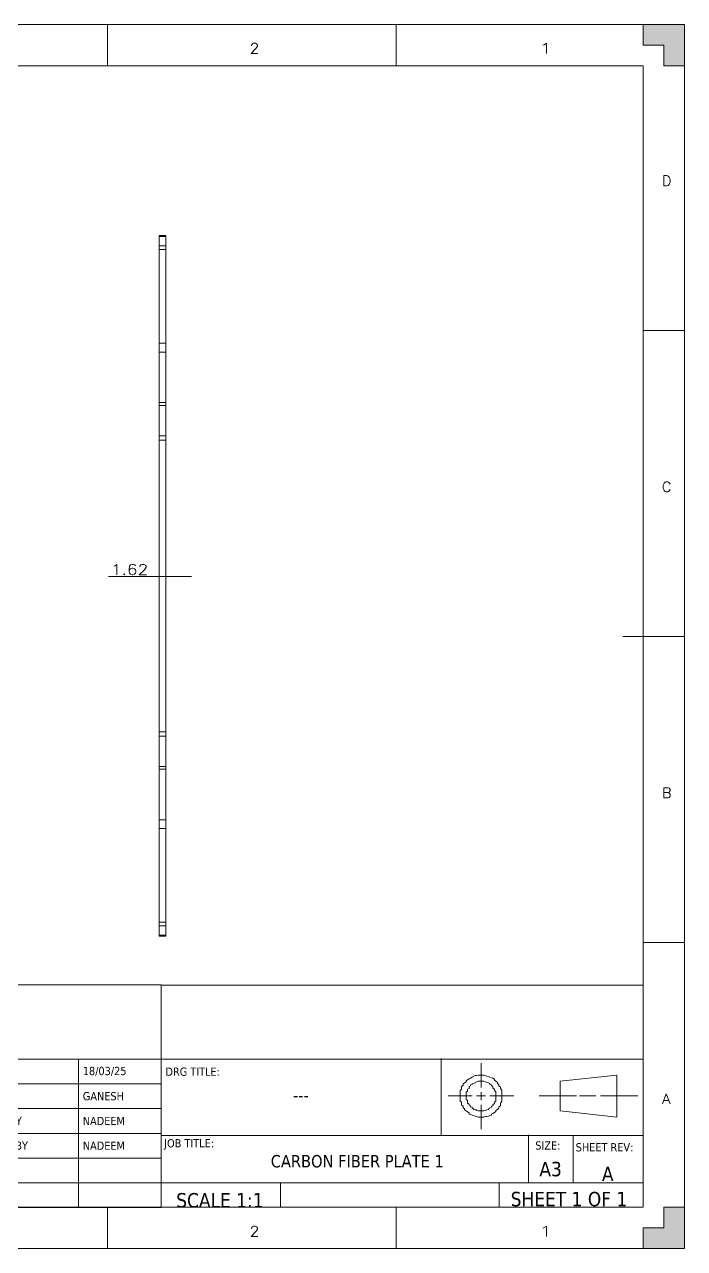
# Model space of a CAD drawing. Header units: millimetres. Extents: x 0 to 420, y 0 to 297.
# Drawn here: x 259.9 to 420, y 0 to 297 of the extents above; entities that cross this region are included whole.
import ezdxf

# ---------------------------------------------------------------- set-up
doc = ezdxf.new("R2010")
doc.units = ezdxf.units.MM
doc.layers.add('1', color=7, linetype='CONTINUOUS')
doc.styles.add('blockfont', font='simplex.shx')
doc.styles.add('Tahoma', font='Tahoma')
doc.dimstyles.get("Standard").update_dxf_attribs({"dimtxt": 0.18, "dimasz": 0.18, "dimexe": 0.18, "dimexo": 0.0625, "dimgap": 0.09, "dimtad": 0, "dimtih": 1, "dimtoh": 1, "dimdec": 4, "dimzin": 0, "dimdsep": 46, "dimtxsty": 'Standard', "dimcen": 0.09, "dimadec": 0, "dimazin": 0, "dimtfac": 1, "dimtdec": 4, "dimtofl": 0, "dimtmove": 0, "dimatfit": 3, "dimfxl": 1, "dimtolj": 1, "dimtzin": 0, "dimarcsym": 0})

# ---------------------------------------------------------------- blocks, each defined once
blk = doc.blocks.new('3RDANG1')
at = {"layer": '1', "color": 18, "linetype": 'CONTINUOUS', "lineweight": 13}
for p, q in [((0.173228, 0.629921), (0.173228, 1)), ((0.125984, 0.787402), (0.11811, 0.771654)), ((0.133858, 0.795276), (0.125984, 0.787402)), ((0.141732, 0.811024), (0.133858, 0.80315)), ((0.133858, 0.80315), (0.133858, 0.795276)), ((0.149606, 0.811024), (0.141732, 0.811024)), ((0.15748, 0.818898), (0.149606, 0.811024)), ((0.165354, 0.818898), (0.15748, 0.818898)), ((0.173228, 0.818898), (0.165354, 0.818898)), ((0.181102, 0.818898), (0.173228, 0.818898)), ((0.188976, 0.818898), (0.181102, 0.818898)), ((0.19685, 0.811024), (0.188976, 0.818898)), ((0.204724, 0.80315), (0.19685, 0.811024)), ((0.212598, 0.795276), (0.204724, 0.80315)), ((0.220472, 0.787402), (0.212598, 0.795276)), ((0.228346, 0.779528), (0.220472, 0.787402)), ((0.23622, 0.771654), (0.228346, 0.779528)), ((0.889764, 0.818898), (0.590551, 0.724409)), ((0.889764, 0.181102), (0.889764, 0.818898)), ((0.094488, 0.716535), (0.086614, 0.700787)), ((0.102362, 0.748031), (0.094488, 0.732283)), ((0.094488, 0.732283), (0.094488, 0.716535)), ((0.110236, 0.76378), (0.102362, 0.748031)), ((0.11811, 0.771654), (0.110236, 0.76378)), ((0.149606, 0.716535), (0.141732, 0.708661)), ((0.15748, 0.724409), (0.149606, 0.716535)), ((0.149606, 0.716535), (0.149606, 0.716535)), ((0.165354, 0.724409), (0.15748, 0.724409)), ((0.173228, 0.724409), (0.165354, 0.724409)), ((0.181102, 0.724409), (0.173228, 0.724409)), ((0.173228, 0.724409), (0.173228, 0.724409)), ((0.188976, 0.724409), (0.181102, 0.724409)), ((0.19685, 0.716535), (0.188976, 0.724409)), ((0.188976, 0.724409), (0.188976, 0.724409)), ((0.204724, 0.708661), (0.19685, 0.716535)), ((0.244094, 0.755906), (0.23622, 0.771654)), ((0.244094, 0.740157), (0.244094, 0.755906)), ((0.251969, 0.724409), (0.244094, 0.740157)), ((0.259843, 0.708661), (0.251969, 0.724409)), ((0.590551, 0.724409), (0.590551, 0.275591)), ((0.07874, 0.661417), (0.070866, 0.645669)), ((0.070866, 0.645669), (0.070866, 0.622047)), ((0.086614, 0.700787), (0.07874, 0.685039)), ((0.07874, 0.685039), (0.07874, 0.661417)), ((0.11811, 0.653543), (0.110236, 0.645669)), ((0.110236, 0.645669), (0.110236, 0.629921)), ((0.125984, 0.677165), (0.11811, 0.669291)), ((0.11811, 0.669291), (0.11811, 0.653543)), ((0.133858, 0.692913), (0.125984, 0.685039)), ((0.125984, 0.685039), (0.125984, 0.677165)), ((0.141732, 0.700787), (0.133858, 0.692913)), ((0.141732, 0.708661), (0.141732, 0.700787)), ((0.212598, 0.700787), (0.204724, 0.708661)), ((0.204724, 0.708661), (0.204724, 0.708661)), ((0.220472, 0.692913), (0.212598, 0.700787)), ((0.220472, 0.677165), (0.220472, 0.692913)), ((0.228346, 0.669291), (0.220472, 0.677165)), ((0.228346, 0.661417), (0.228346, 0.669291)), ((0.23622, 0.645669), (0.228346, 0.661417)), ((0.23622, 0.637795), (0.23622, 0.645669)), ((0.259843, 0.692913), (0.259843, 0.708661)), ((0.267717, 0.677165), (0.259843, 0.692913)), ((0.267717, 0.653543), (0.267717, 0.677165)), ((0.275591, 0.637795), (0.267717, 0.653543)), ((0.070866, 0.606299), (0.062992, 0.582677)), ((0.062992, 0.582677), (0.062992, 0.559055)), ((0.070866, 0.622047), (0.070866, 0.606299)), ((0.110236, 0.614173), (0.102362, 0.606299)), ((0.102362, 0.606299), (0.102362, 0.590551)), ((0.102362, 0.590551), (0.102362, 0.574803)), ((0.110236, 0.629921), (0.110236, 0.614173)), ((0.23622, 0.622047), (0.23622, 0.637795)), ((0.244094, 0.606299), (0.23622, 0.622047)), ((0.244094, 0.598425), (0.244094, 0.606299)), ((0.244094, 0.582677), (0.244094, 0.598425)), ((0.251969, 0.566929), (0.244094, 0.582677)), ((0.275591, 0.614173), (0.275591, 0.637795)), ((0.283465, 0.590551), (0.275591, 0.614173)), ((0.283465, 0.574803), (0.283465, 0.590551)), ((0.062992, 0.559055), (0.062992, 0.535433)), ((0.062992, 0.535433), (0.062992, 0.519685)), ((0.062992, 0.519685), (0.062992, 0.496063)), ((0.102362, 0.574803), (0.094488, 0.559055)), ((0.094488, 0.559055), (0.094488, 0.543307)), ((0.094488, 0.543307), (0.094488, 0.527559)), ((0.094488, 0.527559), (0.094488, 0.511811)), ((0.173228, 0.440945), (0.173228, 0.559055)), ((0.251969, 0.551181), (0.251969, 0.566929)), ((0.251969, 0.535433), (0.251969, 0.551181)), ((0.251969, 0.519685), (0.251969, 0.535433)), ((0.251969, 0.503937), (0.251969, 0.519685)), ((0.283465, 0.551181), (0.283465, 0.574803)), ((0.283465, 0.527559), (0.283465, 0.551181)), ((0.283465, 0.503937), (0.283465, 0.527559)), ((0.125984, 0.503937), (0, 0.503937)), ((0.062992, 0.496063), (0.062992, 0.472441)), ((0.062992, 0.472441), (0.062992, 0.448819)), ((0.094488, 0.511811), (0.094488, 0.496063)), ((0.094488, 0.496063), (0.094488, 0.480315)), ((0.094488, 0.480315), (0.094488, 0.464567)), ((0.094488, 0.464567), (0.094488, 0.448819)), ((0.19685, 0.503937), (0.149606, 0.503937)), ((0.346457, 0.503937), (0.220472, 0.503937)), ((0.251969, 0.488189), (0.251969, 0.503937)), ((0.251969, 0.472441), (0.251969, 0.488189)), ((0.251969, 0.456693), (0.251969, 0.472441)), ((0.251969, 0.440945), (0.251969, 0.456693)), ((0.283465, 0.480315), (0.283465, 0.503937)), ((0.283465, 0.464567), (0.283465, 0.480315)), ((0.283465, 0.440945), (0.283465, 0.464567)), ((0.480315, 0.503937), (0.677165, 0.503937)), ((0.692913, 0.503937), (0.779528, 0.503937)), ((1, 0.503937), (0.80315, 0.503937)), ((0.062992, 0.448819), (0.062992, 0.425197)), ((0.062992, 0.425197), (0.070866, 0.409449)), ((0.070866, 0.409449), (0.070866, 0.385827)), ((0.094488, 0.448819), (0.102362, 0.433071)), ((0.102362, 0.433071), (0.102362, 0.417323)), ((0.102362, 0.417323), (0.102362, 0.401575)), ((0.102362, 0.401575), (0.102362, 0.393701)), ((0.102362, 0.393701), (0.110236, 0.377953)), ((0.244094, 0.409449), (0.251969, 0.425197)), ((0.244094, 0.393701), (0.244094, 0.409449)), ((0.244094, 0.385827), (0.244094, 0.393701)), ((0.251969, 0.425197), (0.251969, 0.440945)), ((0.275591, 0.393701), (0.283465, 0.417323)), ((0.275591, 0.377953), (0.275591, 0.393701)), ((0.283465, 0.417323), (0.283465, 0.440945)), ((0.070866, 0.385827), (0.070866, 0.362205)), ((0.070866, 0.362205), (0.07874, 0.346457)), ((0.07874, 0.346457), (0.07874, 0.322835)), ((0.07874, 0.322835), (0.086614, 0.307087)), ((0.110236, 0.377953), (0.110236, 0.362205)), ((0.110236, 0.362205), (0.11811, 0.354331)), ((0.11811, 0.354331), (0.11811, 0.338583)), ((0.11811, 0.338583), (0.125984, 0.330709)), ((0.125984, 0.330709), (0.125984, 0.322835)), ((0.125984, 0.322835), (0.133858, 0.307087)), ((0.173228, 0), (0.173228, 0.370079)), ((0.220472, 0.322835), (0.228346, 0.330709)), ((0.220472, 0.314961), (0.220472, 0.322835)), ((0.228346, 0.346457), (0.23622, 0.354331)), ((0.228346, 0.330709), (0.228346, 0.346457)), ((0.23622, 0.370079), (0.244094, 0.385827)), ((0.23622, 0.354331), (0.23622, 0.370079)), ((0.267717, 0.338583), (0.275591, 0.354331)), ((0.267717, 0.314961), (0.267717, 0.338583)), ((0.275591, 0.354331), (0.275591, 0.377953)), ((0.086614, 0.307087), (0.086614, 0.291339)), ((0.086614, 0.291339), (0.094488, 0.275591)), ((0.094488, 0.275591), (0.102362, 0.259843)), ((0.102362, 0.259843), (0.110236, 0.244094)), ((0.133858, 0.307087), (0.133858, 0.299213)), ((0.133858, 0.299213), (0.141732, 0.291339)), ((0.141732, 0.291339), (0.149606, 0.291339)), ((0.149606, 0.291339), (0.149606, 0.283465)), ((0.149606, 0.283465), (0.15748, 0.275591)), ((0.15748, 0.275591), (0.165354, 0.275591)), ((0.165354, 0.275591), (0.165354, 0.275591)), ((0.165354, 0.275591), (0.173228, 0.275591)), ((0.173228, 0.275591), (0.181102, 0.275591)), ((0.181102, 0.275591), (0.181102, 0.275591)), ((0.181102, 0.275591), (0.188976, 0.275591)), ((0.188976, 0.275591), (0.19685, 0.283465)), ((0.19685, 0.283465), (0.204724, 0.291339)), ((0.19685, 0.283465), (0.19685, 0.283465)), ((0.204724, 0.291339), (0.212598, 0.299213)), ((0.212598, 0.307087), (0.220472, 0.314961)), ((0.212598, 0.299213), (0.212598, 0.307087)), ((0.244094, 0.251969), (0.251969, 0.267717)), ((0.251969, 0.283465), (0.259843, 0.299213)), ((0.251969, 0.267717), (0.251969, 0.283465)), ((0.259843, 0.299213), (0.267717, 0.314961)), ((0.590551, 0.275591), (0.889764, 0.181102)), ((0.110236, 0.244094), (0.110236, 0.228346)), ((0.110236, 0.228346), (0.11811, 0.220472)), ((0.11811, 0.220472), (0.125984, 0.212598)), ((0.125984, 0.212598), (0.133858, 0.204724)), ((0.133858, 0.204724), (0.141732, 0.19685)), ((0.141732, 0.19685), (0.149606, 0.188976)), ((0.204724, 0.188976), (0.212598, 0.19685)), ((0.212598, 0.19685), (0.220472, 0.204724)), ((0.220472, 0.204724), (0.228346, 0.212598)), ((0.228346, 0.228346), (0.23622, 0.23622)), ((0.228346, 0.212598), (0.228346, 0.228346)), ((0.23622, 0.23622), (0.244094, 0.251969)), ((0.149606, 0.188976), (0.15748, 0.181102)), ((0.15748, 0.181102), (0.165354, 0.181102)), ((0.165354, 0.181102), (0.173228, 0.181102)), ((0.173228, 0.181102), (0.181102, 0.181102)), ((0.181102, 0.181102), (0.188976, 0.181102)), ((0.188976, 0.181102), (0.19685, 0.188976)), ((0.19685, 0.188976), (0.204724, 0.188976))]:
    blk.add_line(p, q, dxfattribs=at)
blk = doc.blocks.new('DimnDraft3D42')
at = {"layer": '1', "color": 18, "linetype": 'CONTINUOUS', "lineweight": 13}
blk.add_line((300.372371, 163.059108), (280.221455, 163.059108), dxfattribs=at)
for points in [[(292.502371, 163.059108), (290.502373, 162.52321), (290.502369, 163.595007), (292.502371, 163.059108)], [(294.122371, 163.059108), (296.122369, 163.595007), (296.122373, 162.52321), (294.122371, 163.059108)]]:
    blk.add_solid(points, dxfattribs=at)
at = {"layer": '1', "color": 18, "linetype": 'CONTINUOUS', "lineweight": 13, "insert": (280.846455, 163.501817), "char_height": 2.5, "attachment_point": 7, "line_spacing_factor": 0.753012, "style": 'blockfont'}
blk.add_mtext('\\W1.2048;1.62', dxfattribs=at)
blk = doc.blocks.new('TabularNote1')
at = {"layer": '1', "color": 18, "linetype": 'CONTINUOUS', "lineweight": 18}
for p, q in [((242.986041, 63.948343), (272.986041, 63.948343)), ((242.986041, 63.948343), (242.986041, 45.948343)), ((272.986041, 63.948343), (292.986041, 63.948343)), ((292.986041, 63.948343), (292.986041, 45.948343)), ((242.986041, 45.948343), (272.986041, 45.948343)), ((242.986041, 45.948343), (242.986041, 39.948343)), ((272.986041, 45.948343), (292.986041, 45.948343)), ((272.986041, 45.948343), (272.986041, 39.948343)), ((292.986041, 45.948343), (292.986041, 39.948343)), ((242.986041, 39.948343), (272.986041, 39.948343)), ((242.986041, 39.948343), (242.986041, 33.948343)), ((272.986041, 39.948343), (292.986041, 39.948343)), ((272.986041, 39.948343), (272.986041, 33.948343)), ((292.986041, 39.948343), (292.986041, 33.948343)), ((242.986041, 33.948343), (272.986041, 33.948343)), ((242.986041, 33.948343), (242.986041, 27.948343)), ((272.986041, 33.948343), (292.986041, 33.948343)), ((272.986041, 33.948343), (272.986041, 27.948343)), ((292.986041, 33.948343), (292.986041, 27.948343)), ((242.986041, 27.948343), (272.986041, 27.948343)), ((242.986041, 27.948343), (242.986041, 21.948343)), ((272.986041, 27.948343), (292.986041, 27.948343)), ((272.986041, 27.948343), (272.986041, 21.948343)), ((292.986041, 27.948343), (292.986041, 21.948343)), ((242.986041, 21.948343), (272.986041, 21.948343)), ((242.986041, 21.948343), (242.986041, 15.948343)), ((272.986041, 21.948343), (292.986041, 21.948343)), ((272.986041, 21.948343), (272.986041, 15.948343)), ((292.986041, 21.948343), (292.986041, 15.948343)), ((242.986041, 15.948343), (272.986041, 15.948343)), ((242.986041, 15.948343), (242.986041, 9.948343)), ((272.986041, 15.948343), (292.986041, 15.948343)), ((272.986041, 15.948343), (272.986041, 9.948343)), ((292.986041, 15.948343), (292.986041, 9.948343)), ((242.986041, 9.948343), (272.986041, 9.948343)), ((272.986041, 9.948343), (292.986041, 9.948343))]:
    blk.add_line(p, q, dxfattribs=at)
at = {"layer": '1', "color": 18, "linetype": 'CONTINUOUS', "lineweight": 13, "char_height": 2, "attachment_point": 4, "line_spacing_factor": 0.999701, "style": 'Tahoma'}
for s, insert in [('\\W1.0000;DATE', (244.011041, 42.948343)), ('\\W1.0000;18/03/25', (274.011041, 42.948343)), ('\\W1.0000;DRAWN BY', (244.011041, 36.948343)), ('\\W1.0000;GANESH', (274.011041, 36.948343)), ('\\W1.0000;CHECKED BY', (244.011041, 30.948343)), ('\\W1.0000;NADEEM', (274.011041, 30.948343)), ('\\W1.0000;APPROVED BY', (244.011041, 24.948343)), ('\\W1.0000;NADEEM', (274.011041, 24.948343)), ('\\W1.0000;MATERIAL', (244.011041, 18.948343)), ('\\W1.0000;QTY', (244.011041, 12.948343))]:
    blk.add_mtext(s, dxfattribs=dict(at, insert=insert))

msp = doc.modelspace()

# ---------------------------------------------------------------- hatches: boundary and pattern name
at = {"layer": '1', "linetype": 'CONTINUOUS', "lineweight": 13}
for points in [[(420, 297), (420, 287), (415, 287), (415, 292), (410, 292), (410, 297)], [(420, 0), (410, 0), (410, 5), (415, 5), (415, 10), (420, 10)]]:
    msp.add_hatch(color=155, dxfattribs=at).paths.add_polyline_path(points, flags=0)

# ---------------------------------------------------------------- linework, layer by layer
at = {"layer": '1', "color": 163, "linetype": 'CONTINUOUS', "lineweight": 18}
for p, q in [((0, 297), (420, 297)), ((280, 287), (280, 297)), ((350, 287), (350, 297)), ((410, 297), (420, 297)), ((410, 297), (420, 297)), ((410, 292), (410, 297)), ((420, 287), (420, 297)), ((420, 297), (420, 287)), ((420, 297), (420, 0)), ((415, 292), (410, 292)), ((415, 287), (415, 292)), ((10, 287), (410, 287)), ((410, 287), (410, 10)), ((420, 287), (415, 287)), ((410, 222.75), (420, 222.75)), ((420, 148.5), (405, 148.5)), ((410, 148.5), (420, 148.5)), ((410, 74.25), (420, 74.25)), ((293.004, 63.935723), (410.004, 63.935723)), ((293.004, 45.935523), (410.004, 45.935523)), ((360.918524, 46.103217), (360.918524, 27.599217)), ((293.004, 27.435723), (410.004, 27.435723)), ((382.179199, 27.580695), (382.179199, 16.081395)), ((393.004, 27.435723), (393.004, 15.936323)), ((293, 15.936323), (410.004, 15.936323)), ((322, 16.019), (322, 10)), ((375, 15.960011), (375, 9.941011)), ((410, 10), (10, 10)), ((280, 10), (280, 0)), ((350, 10), (350, 0)), ((415, 10), (420, 10)), ((415, 5), (415, 10)), ((420, 10), (420, 0)), ((420, 10), (420, 0)), ((410, 5), (415, 5)), ((410, 0), (410, 5)), ((420, 0), (0, 0)), ((410, 0), (420, 0)), ((420, 0), (410, 0))]:
    msp.add_line(p, q, dxfattribs=at)
at = {"layer": '1', "color": 155, "linetype": 'CONTINUOUS', "lineweight": 18}
for p, q in [((292.502371, 245.783283), (294.122371, 245.783283)), ((292.502371, 245.540977), (292.502371, 245.783283)), ((292.502371, 245.540977), (292.502371, 243.261928)), ((294.122371, 245.783283), (294.122371, 245.540977)), ((294.122371, 245.540977), (294.122371, 243.261928)), ((292.502371, 243.262061), (294.122371, 243.262061)), ((292.502371, 242.383381), (292.502371, 243.262061)), ((292.502371, 219.640741), (292.502371, 242.383381)), ((294.122371, 243.262061), (294.122371, 242.383381)), ((294.122371, 242.383381), (294.122371, 219.640741)), ((292.502371, 217.51942), (292.502371, 219.640741)), ((292.502371, 217.51942), (292.502371, 205.277508)), ((294.122371, 219.640741), (294.122371, 217.51942)), ((294.122371, 217.51942), (294.122371, 205.277508)), ((292.502371, 204.571513), (292.502371, 205.277508)), ((294.122371, 205.277508), (294.122371, 204.571513)), ((292.502371, 197.224937), (292.502371, 204.571513)), ((294.122371, 197.224937), (294.122371, 204.571513)), ((292.502371, 196.165946), (292.502371, 197.224937)), ((292.502371, 125.40062), (292.502371, 196.165946)), ((294.122371, 196.165946), (294.122371, 197.224937)), ((294.122371, 125.40062), (294.122371, 196.165946)), ((292.502371, 124.341629), (292.502371, 125.40062)), ((294.122371, 124.341629), (294.122371, 125.40062)), ((292.502371, 116.995053), (292.502371, 124.341629)), ((294.122371, 116.995053), (294.122371, 124.341629)), ((292.502371, 116.289059), (292.502371, 116.995053)), ((292.502371, 116.289059), (292.502371, 104.047146)), ((294.122371, 116.995053), (294.122371, 116.289059)), ((294.122371, 116.289059), (294.122371, 104.047146)), ((292.502371, 101.925825), (292.502371, 104.047146)), ((294.122371, 104.047146), (294.122371, 101.925825)), ((292.502371, 79.183185), (292.502371, 101.925825)), ((294.122371, 101.925825), (294.122371, 79.183185)), ((292.502371, 78.304505), (292.502371, 79.183185)), ((292.502371, 78.304638), (292.502371, 76.025589)), ((294.122371, 78.304505), (292.502371, 78.304505)), ((294.122371, 79.183185), (294.122371, 78.304505)), ((294.122371, 78.304638), (294.122371, 76.025589)), ((292.502371, 75.783283), (292.502371, 76.025589)), ((294.122371, 75.783283), (292.502371, 75.783283)), ((294.122371, 76.025589), (294.122371, 75.783283))]:
    msp.add_line(p, q, dxfattribs=at)
at = {"layer": '1', "color": 155, "linetype": 'CONTINUOUS', "lineweight": 13}
for p, q in [((294.122371, 245.540977), (292.502371, 245.540977)), ((294.122371, 242.383381), (292.502371, 242.383381)), ((292.502371, 219.640741), (294.122371, 219.640741)), ((294.122371, 217.51942), (292.502371, 217.51942)), ((292.502371, 205.277508), (294.122371, 205.277508)), ((294.122371, 204.571513), (292.502371, 204.571513)), ((292.502371, 197.224937), (294.122371, 197.224937)), ((292.502371, 196.165946), (294.122371, 196.165946)), ((292.502371, 125.40062), (294.122371, 125.40062)), ((292.502371, 124.341629), (294.122371, 124.341629)), ((292.502371, 116.995053), (294.122371, 116.995053)), ((294.122371, 116.289059), (292.502371, 116.289059)), ((292.502371, 104.047146), (294.122371, 104.047146)), ((294.122371, 101.925825), (292.502371, 101.925825)), ((292.502371, 79.183185), (294.122371, 79.183185)), ((292.502371, 76.025589), (294.122371, 76.025589))]:
    msp.add_line(p, q, dxfattribs=at)

# ---------------------------------------------------------------- block references
at = {"layer": '1', "color": 18, "linetype": 'CONTINUOUS', "lineweight": 18}
msp.add_blockref('TabularNote1', (0, 0), dxfattribs=at)
at = {"layer": '1', "color": 18, "linetype": 'CONTINUOUS', "lineweight": 13, "xscale": 46, "yscale": 16}
msp.add_blockref('3RDANG1', (362.657252, 28.980566), dxfattribs=at)

# ---------------------------------------------------------------- texts
at = {"layer": '1', "color": 18, "linetype": 'CONTINUOUS', "lineweight": 13, "attachment_point": 7}
for s, insert, char_height, line_spacing_factor, style in [('\\W1.0809;2', (314.513021, 289.942708), 2.5, 0.753012, 'blockfont'), ('\\W1.6705;1', (384.513021, 289.942708), 2.5, 0.753012, 'blockfont'), ('\\W1.0208;D', (414.513021, 257.817708), 2.5, 0.753012, 'blockfont'), ('\\W1.0208;C', (414.513021, 183.567708), 2.5, 0.753012, 'blockfont'), ('\\W1.0208;B', (414.513021, 109.317708), 2.5, 0.753012, 'blockfont'), ('\\W1.0000;DRG TITLE:', (294.069381, 41.871835), 2, 0.999701, 'Tahoma'), ('\\W1.0000;---', (325.009751, 35.691789), 3, 0.999701, 'Tahoma'), ('\\W1.0809;A', (414.513021, 35.067708), 2.5, 0.753012, 'blockfont'), ('\\W1.0000;                             ', (363.532252, 34.299296), 3.5, 0.999701, 'Tahoma'), ('\\W1.0000;JOB TITLE:', (293.75178, 23.986739), 2, 0.999701, 'Tahoma'), ('\\W1.0000;SIZE:', (383.788524, 23.965389), 2, 0.999701, 'Tahoma'), ('\\W1.0000;SHEET REV:', (393.601604, 23.528192), 2, 0.999701, 'Tahoma'), ('\\W1.0000;CARBON FIBER PLATE 1', (319.615874, 19.630305), 3, 0.999701, 'Tahoma'), ('\\W1.0000;A3', (384.78755, 17.465138), 3.5, 0.999701, 'Tahoma'), ('\\W1.0000;A', (399.960939, 16.362697), 3.5, 0.999701, 'Tahoma'), ('\\W1.0000;SCALE 1:1', (296.680279, 9.885969), 3.5, 0.999701, 'Tahoma'), ('\\W1.0000;SHEET 1 OF 1', (377.823186, 10.184964), 3.5, 0.999701, 'Tahoma'), ('\\W1.0809;2', (314.513021, 2.942708), 2.5, 0.753012, 'blockfont'), ('\\W1.6705;1', (384.513021, 2.942708), 2.5, 0.753012, 'blockfont')]:
    msp.add_mtext(s, dxfattribs=dict(at, insert=insert, char_height=char_height, line_spacing_factor=line_spacing_factor, style=style))

# ---------------------------------------------------------------- dimensions: what is measured, and where the dimension line sits
at = {"layer": '1', "color": 18, "linetype": 'CONTINUOUS', "lineweight": 13}
dim = msp.add_linear_dim(base=(294.122371, 163.059108), p1=(292.502371, 163.059108), p2=(294.122371, 163.059108), text='\\C18;1.62', dimstyle='Standard', override={"dimtxt": 2.5, "dimasz": 2, "dimexe": 0.5, "dimexo": 0, "dimgap": 1.25, "dimtad": 1, "dimtih": 0, "dimdec": 2, "dimzin": 8, "dimtxsty": 'blockfont', "dimsah": 1, "dimclrd": 18, "dimclre": 18, "dimclrt": 18, "dimtm": -0.005, "dimtdec": 2, "dimtofl": 1, "dimtmove": 0}, dxfattribs=at)
dim.commit()
dim.dimension.update_dxf_attribs({"geometry": 'DimnDraft3D42', "text_midpoint": (285.044372, 163.059108), "dimtype": 160})

doc.saveas('drawing.dxf')
